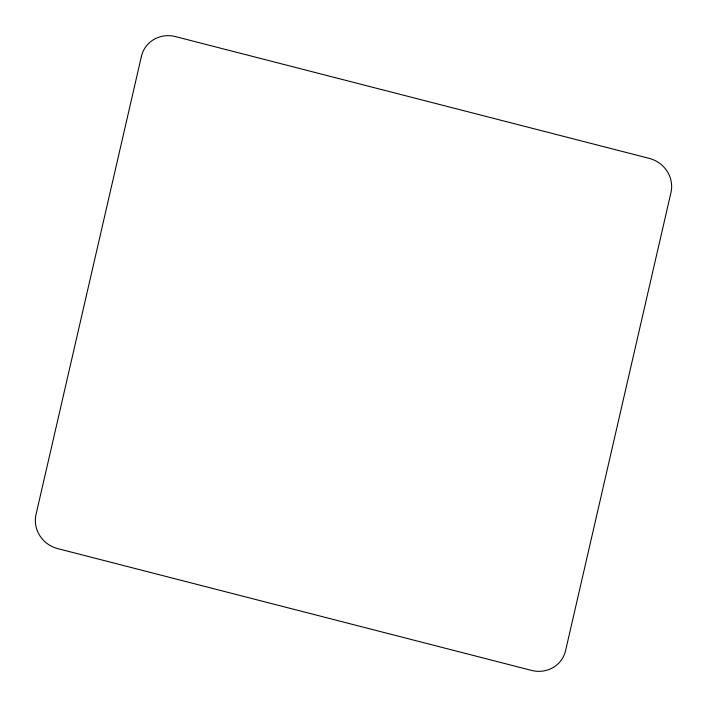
<?xml version="1.0" encoding="UTF-8"?>
<svg xmlns="http://www.w3.org/2000/svg" width="707" height="707" viewBox="0 0 707 707"><rect width="100%" height="100%" fill="white"/><g stroke="black" fill="none" stroke-linecap="round" stroke-linejoin="round"><path stroke-width="1.06" d="M141.409 56.374L36.03 514.493A28.881 27.546 30 0 0 57.7 548.605L531.523 670.413A28.881 27.546 30 0 0 565.591 650.626L670.97 192.507A28.881 27.546 30 0 0 649.3 158.395L175.477 36.587A28.881 27.546 30 0 0 141.409 56.374"/></g></svg>
